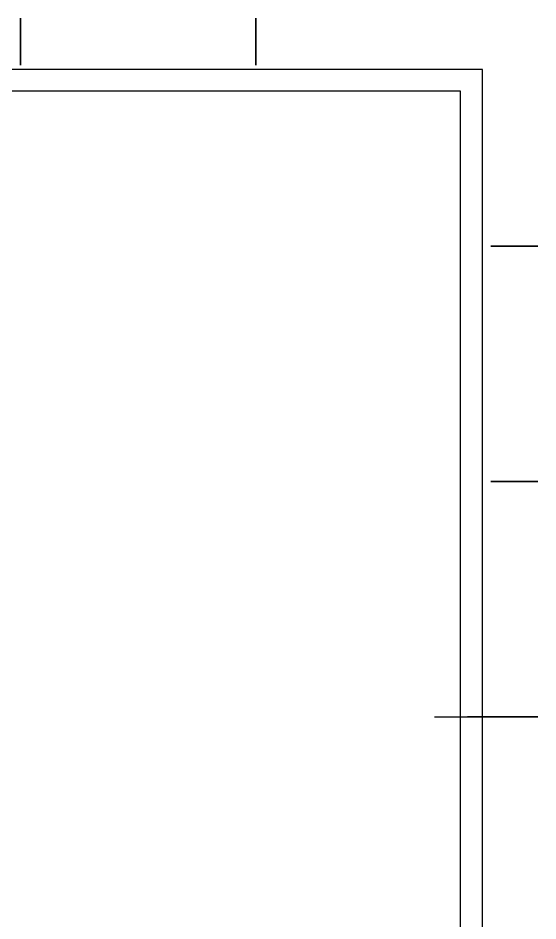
# Model space of a CAD drawing. Header units: millimetres. Extents: x 0 to 420, y 0 to 297.
# Drawn here: x 309.5 to 420, y 105.2 to 297 of the extents above; entities that cross this region are included whole.
import ezdxf

# ---------------------------------------------------------------- set-up
doc = ezdxf.new("R2010")
doc.units = ezdxf.units.MM
doc.styles.get("Standard").update_dxf_attribs({"font": 'hyswlongfangsong.ttf'})

# ---------------------------------------------------------------- blocks, each defined once
blk = doc.blocks.new('HH_FRAME_C429X297')
at = {"layer": 'HH_TITLE'}
for p, q in [((423.88, 143.5), (423.88, 155.5)), ((417.88, 149.5), (429.88, 149.5))]:
    blk.add_line(p, q, dxfattribs=at)
for points in [[(0, 1), (428.88, 1), (428.88, 298), (0, 298)], [(25, 6), (423.88, 6), (423.88, 293), (25, 293)]]:
    blk.add_lwpolyline(points, close=True, dxfattribs=at)
for tag, p, height in [('SCALE', (399.41, 43), 3), ('TITLE', (287.09, 32.5), 5), ('DWG_NO', (362.33, 33.25), 3.5), ('STAGE', (399.41, 32), 3), ('MATERIAL', (255.84, 19.1), 2.8), ('WEIGHT', (291.84, 19.1), 2.8), ('VERSION', (327.84, 19.1), 2.8), ('DATE', (363.84, 19.1), 2.8), ('SHEET', (399.84, 19.1), 2.8), ('DESIGN', (255.84, 8.1), 2.8), ('CHECKED', (291.84, 8.1), 2.8), ('REVIEWED', (327.84, 8.1), 2.8), ('APPROVED', (363.84, 8.1), 2.8), ('COUNTERSIGN', (399.84, 8.1), 2.8)]:
    blk.add_attdef(tag, p, '', height=height, dxfattribs=at)

msp = doc.modelspace()

# ---------------------------------------------------------------- linework, layer by layer
at = {"color": 7, "linetype": 'Continuous', "lineweight": 35}
for p, q in [((310, 287), (310, 297)), ((360, 287), (360, 297)), ((410, 248.5), (420, 248.5)), ((410, 198.5), (420, 198.5)), ((420, 148.5), (405, 148.5)), ((410, 148.5), (420, 148.5))]:
    msp.add_line(p, q, dxfattribs=at)

# ---------------------------------------------------------------- block references
at = {"xscale": 0.9264214046822743, "yscale": 0.9264214046822743}
msp.add_blockref('HH_FRAME_C429X297', (10.87, 10), dxfattribs=at)

doc.saveas('drawing.dxf')
